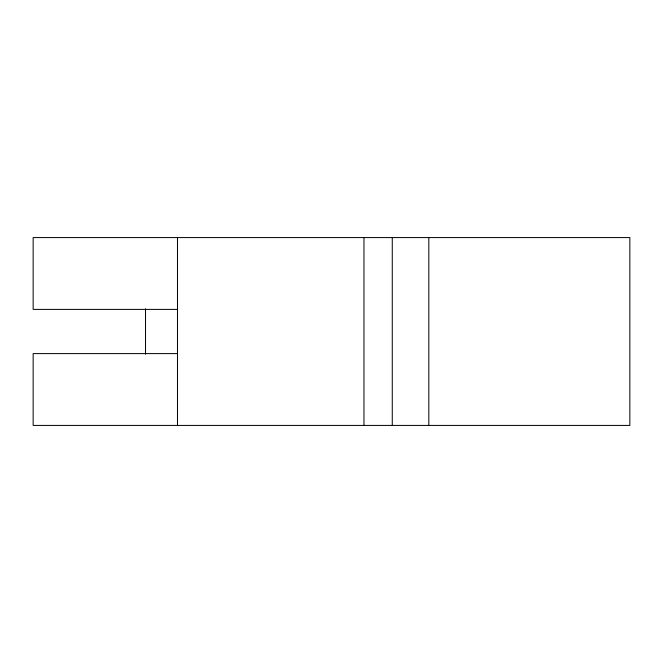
<?xml version="1.0" encoding="UTF-8"?>
<svg xmlns="http://www.w3.org/2000/svg" width="663" height="663" viewBox="0 0 663 663"><rect width="100%" height="100%" fill="white"/><g stroke="black" fill="none" stroke-linecap="round" stroke-linejoin="round"><path stroke-width="0.99" d="M177.485 309.397L33.15 309.397L33.15 237.578L629.85 237.578L629.85 425.422L33.15 425.422L33.15 353.603L177.485 353.603M428.82 237.578L428.82 425.422M392.272 237.578L392.272 425.422M363.962 237.578L363.962 425.422M177.485 237.578L177.485 425.422M145.52 308.792L145.52 354.208"/></g></svg>
